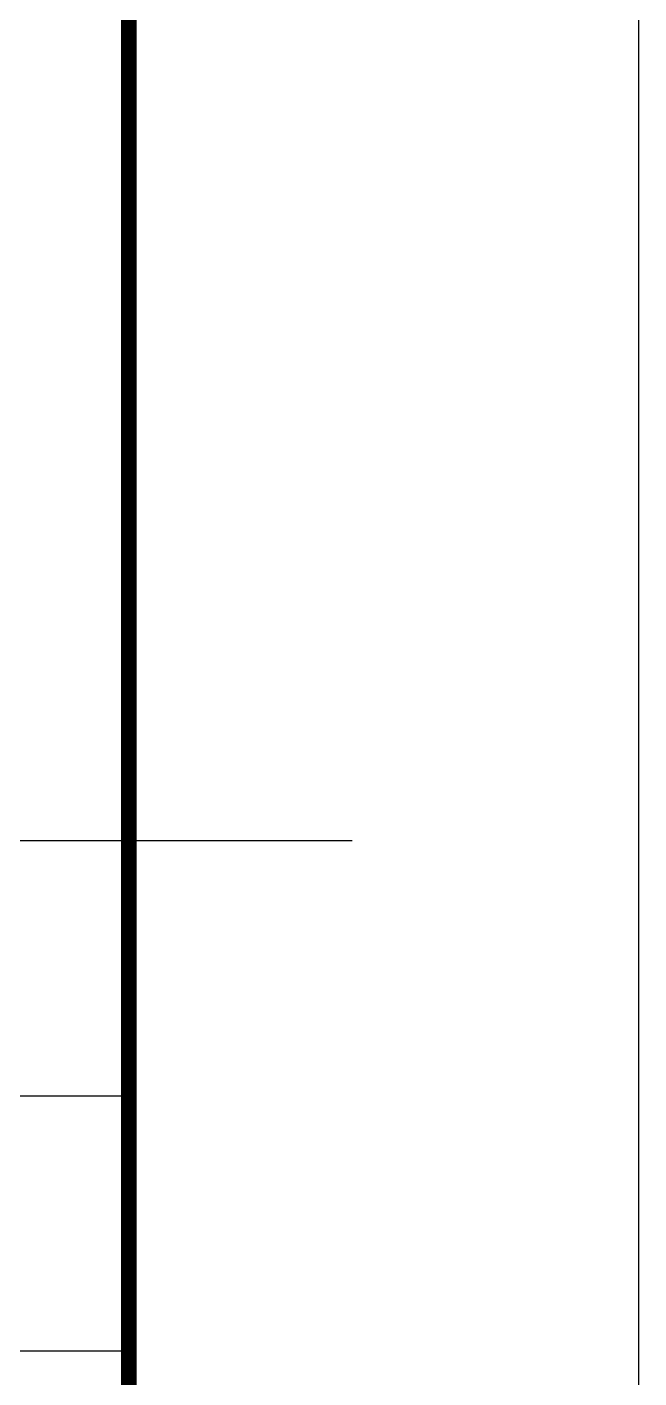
# Model space of a CAD drawing. Header units: millimetres. Extents: x 0 to 25200, y 0 to 17820.
# Drawn here: x 24624 to 25200, y 5015 to 6286 of the extents above; entities that cross this region are included whole.
import ezdxf

# ---------------------------------------------------------------- set-up
doc = ezdxf.new("R2010")
doc.units = ezdxf.units.MM
doc.header["$LTSCALE"] = 30
doc.layers.add('sheet', color=7, linetype='Continuous')
doc.layers.add('XR_SHEET (구조)$0$sheet', color=7, linetype='Continuous')

# ---------------------------------------------------------------- blocks, each defined once
blk = doc.blocks.new('XR_SHEET (구조)$0$A3-SHEET')
at = {"layer": 'XR_SHEET (구조)$0$sheet'}
for p, q in [((412, 92), (372, 92)), ((412, 88), (372, 88)), ((412, 84), (372, 84))]:
    blk.add_line(p, q, dxfattribs=at)
at = {"layer": 'XR_SHEET (구조)$0$sheet', "color": 2, "linetype": 'Continuous'}
blk.add_line((412, 92), (372, 92), dxfattribs=at)
at = {"layer": 'XR_SHEET (구조)$0$sheet', "color": 8, "linetype": 'Continuous'}
blk.add_line((415.5, 92), (412, 92), dxfattribs=at)
at = {"layer": 'XR_SHEET (구조)$0$sheet', "color": 253, "linetype": 'Continuous'}
blk.add_lwpolyline([(0, 0), (420, 0), (420, 297), (0, 297)], close=True, dxfattribs=at)
at = {"layer": 'XR_SHEET (구조)$0$sheet', "color": 3, "linetype": 'Continuous', "const_width": 0.25}
blk.add_lwpolyline([(12, 288), (412, 288), (412, 8), (12, 8)], close=True, dxfattribs=at)
blk = doc.blocks.new('XR_SHEET (구조)')
at = {"layer": 'XR_SHEET (구조)$0$sheet'}
blk.add_blockref('XR_SHEET (구조)$0$A3-SHEET', (0, 0), dxfattribs=at)

msp = doc.modelspace()

# ---------------------------------------------------------------- block references
at = {"layer": 'sheet', "xscale": 60.00000000003136, "yscale": 60.00000000003136, "zscale": 60.00000000003136}
msp.add_blockref('XR_SHEET (구조)', (0, 0), dxfattribs=at)

doc.saveas('drawing.dxf')
